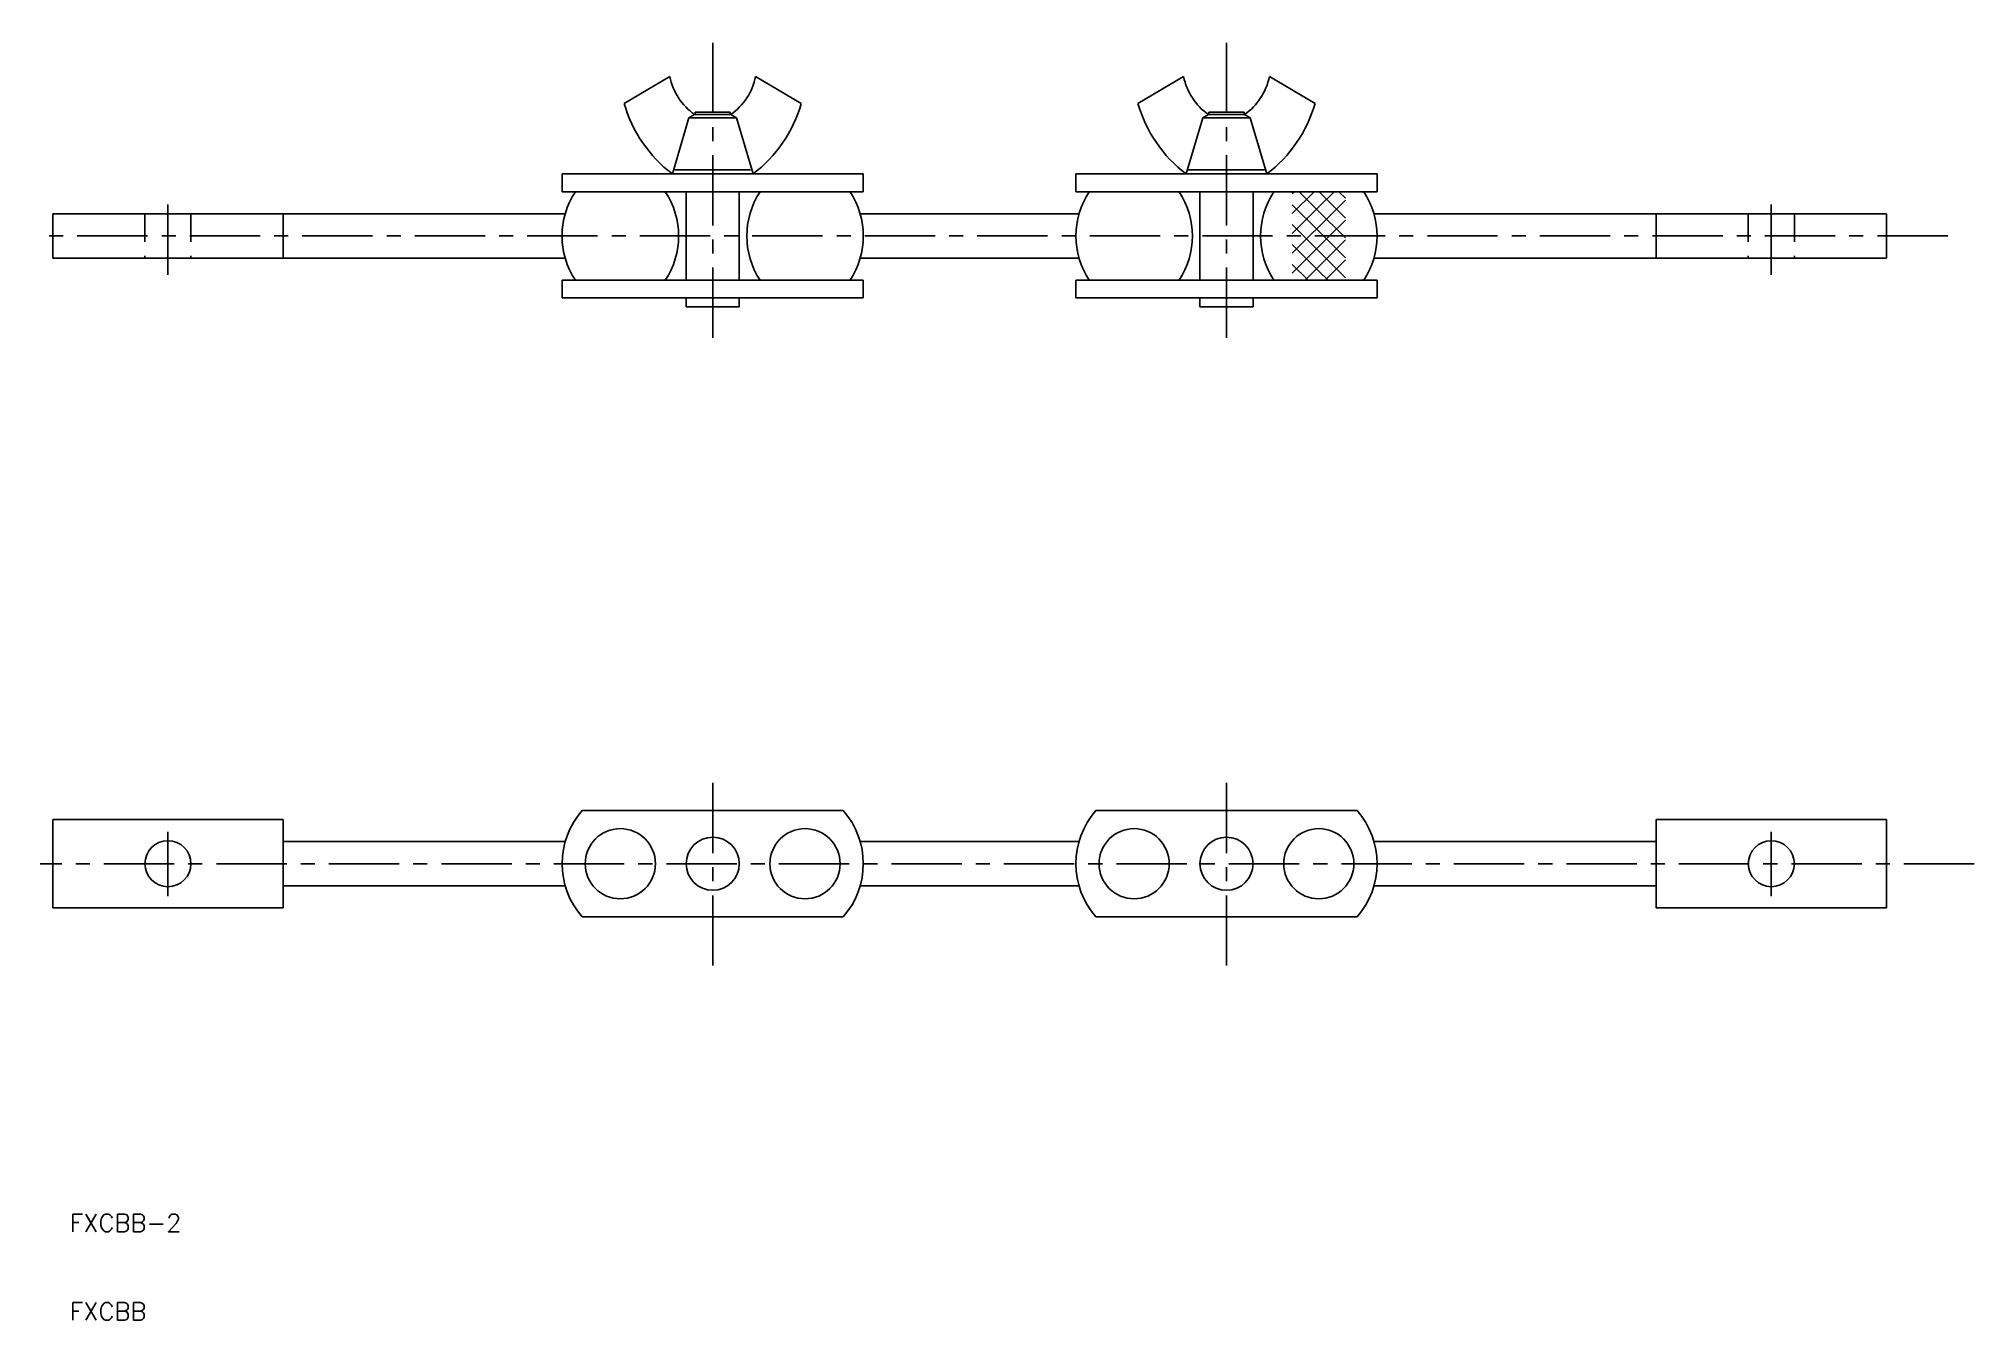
# Model space of a CAD drawing. Extents: x 112 to 331, y -32 to 112.
import ezdxf

# ---------------------------------------------------------------- set-up
doc = ezdxf.new("R2010")
doc.units = 0
doc.header["$LTSCALE"] = 0.25
doc.linetypes.add('CENTER', pattern=[50.8, 31.75, -6.35, 6.35, -6.35])
doc.linetypes.add('DASHED', pattern=[19.05, 12.7, -6.35])
doc.layers.get('0').update_dxf_attribs({"linetype": 'CONTINUOUS'})
doc.layers.add('CENTER', color=1, linetype='CENTER')
doc.styles.get("Standard").update_dxf_attribs({"font": 'txt.shx'})

msp = doc.modelspace()

# ---------------------------------------------------------------- linework, layer by layer
for p, q in [((183.25, 108.14), (178.09, 105.1)), ((192.93, 108.14), (198.09, 105.1)), ((241.25, 108.14), (236.09, 105.1)), ((250.93, 108.14), (256.09, 105.1)), ((185.41, 103.48), (183.54, 97.14)), ((186.05, 103.85), (185.41, 103.48)), ((185.41, 103.48), (190.77, 103.48)), ((186.05, 103.85), (190.13, 103.85)), ((186.11, 104.11), (190.07, 104.11)), ((186.11, 103.85), (186.11, 104.11)), ((190.07, 103.85), (190.07, 104.11)), ((190.13, 103.85), (190.77, 103.48)), ((190.77, 103.48), (192.64, 97.14)), ((243.41, 103.48), (241.54, 97.14)), ((244.05, 103.85), (243.41, 103.48)), ((243.41, 103.48), (248.77, 103.48)), ((244.05, 103.85), (248.13, 103.85)), ((244.11, 104.11), (248.07, 104.11)), ((244.11, 103.85), (244.11, 104.11)), ((248.07, 103.85), (248.07, 104.11)), ((248.13, 103.85), (248.77, 103.48)), ((248.77, 103.48), (250.64, 97.14)), ((171.09, 97.14), (205.09, 97.14)), ((171.09, 95.14), (171.09, 97.14)), ((183.81, 97.62), (192.37, 97.62)), ((205.09, 95.14), (205.09, 97.14)), ((229.09, 97.14), (263.09, 97.14)), ((229.09, 95.14), (229.09, 97.14)), ((241.81, 97.62), (250.37, 97.62)), ((263.09, 95.14), (263.09, 97.14)), ((171.09, 95.14), (205.09, 95.14)), ((185.09, 85.14), (185.09, 95.14)), ((191.09, 85.14), (191.09, 95.14)), ((229.09, 95.14), (263.09, 95.14)), ((243.09, 85.14), (243.09, 95.14)), ((249.09, 85.14), (249.09, 95.14)), ((113.59, 92.64), (171.44, 92.64)), ((113.59, 87.64), (113.59, 92.64)), ((139.59, 87.64), (139.59, 92.64)), ((204.74, 92.64), (229.44, 92.64)), ((262.74, 92.64), (320.59, 92.64)), ((294.59, 87.64), (294.59, 92.64)), ((320.59, 87.64), (320.59, 92.64)), ((113.59, 87.64), (171.44, 87.64)), ((204.74, 87.64), (229.44, 87.64)), ((262.74, 87.64), (320.59, 87.64)), ((171.09, 85.14), (205.09, 85.14)), ((171.09, 85.14), (171.09, 83.14)), ((171.09, 83.14), (205.09, 83.14)), ((185.09, 83.14), (185.09, 82.14)), ((191.09, 83.14), (191.09, 82.14)), ((205.09, 85.14), (205.09, 83.14)), ((229.09, 85.14), (263.09, 85.14)), ((229.09, 85.14), (229.09, 83.14)), ((229.09, 83.14), (263.09, 83.14)), ((243.09, 83.14), (243.09, 82.14)), ((249.09, 83.14), (249.09, 82.14)), ((263.09, 85.14), (263.09, 83.14)), ((185.09, 82.14), (188.09, 82.14)), ((191.09, 82.14), (188.09, 82.14)), ((243.09, 82.14), (246.09, 82.14)), ((249.09, 82.14), (246.09, 82.14)), ((113.59, 24.24), (113.59, 14.24)), ((139.59, 24.24), (113.59, 24.24)), ((113.59, 24.24), (113.59, 14.24)), ((139.59, 19.24), (139.59, 24.24)), ((173.35, 25.24), (202.83, 25.24)), ((231.35, 25.24), (260.83, 25.24)), ((294.59, 19.24), (294.59, 24.24)), ((294.59, 24.24), (320.59, 24.24)), ((320.59, 24.24), (320.59, 14.24)), ((139.59, 21.74), (171.44, 21.74)), ((204.74, 21.74), (229.44, 21.74)), ((262.74, 21.74), (294.59, 21.74)), ((139.59, 19.24), (139.59, 14.24)), ((294.59, 19.24), (294.59, 14.24)), ((139.59, 16.74), (171.44, 16.74)), ((204.74, 16.74), (229.44, 16.74)), ((262.74, 16.74), (294.59, 16.74)), ((139.59, 14.24), (113.59, 14.24)), ((173.35, 13.24), (202.83, 13.24)), ((231.35, 13.24), (260.83, 13.24)), ((294.59, 14.24), (320.59, 14.24))]:
    msp.add_line(p, q)
at = {"color": 3}
for p, q in [((253.51, 94.92), (253.74, 95.14)), ((253.51, 92.67), (255.98, 95.14)), ((256.51, 92.92), (254.29, 95.14)), ((256.51, 93.43), (258.23, 95.14)), ((256.51, 91.18), (259.51, 94.18)), ((259.51, 92.16), (256.54, 95.14)), ((259.51, 94.41), (258.78, 95.14)), ((256.51, 90.67), (253.51, 93.67)), ((253.51, 90.43), (256.51, 93.43)), ((259.29, 90.14), (256.51, 92.92)), ((257.72, 90.14), (259.51, 91.94)), ((254.8, 90.14), (253.51, 91.42)), ((253.51, 88.18), (255.47, 90.14)), ((256.51, 88.42), (254.8, 90.14)), ((255.47, 90.14), (256.51, 91.18)), ((257.05, 90.14), (256.51, 90.67)), ((256.51, 88.94), (257.72, 90.14)), ((256.51, 86.69), (259.51, 89.69)), ((259.51, 87.67), (257.05, 90.14)), ((259.51, 89.92), (259.29, 90.14)), ((256.51, 86.18), (253.51, 89.18)), ((253.51, 85.94), (256.51, 88.94)), ((259.51, 85.42), (256.51, 88.42)), ((257.21, 85.14), (259.51, 87.44)), ((255.31, 85.14), (253.51, 86.93)), ((254.96, 85.14), (256.51, 86.69)), ((257.56, 85.14), (256.51, 86.18)), ((259.45, 85.14), (259.51, 85.2))]:
    msp.add_line(p, q, dxfattribs=at)
at = {"color": 3, "linetype": 'DASHED'}
for p, q in [((123.99, 92.64), (123.99, 87.64)), ((129.19, 92.64), (129.19, 87.64)), ((304.99, 92.64), (304.99, 87.64)), ((310.19, 92.64), (310.19, 87.64))]:
    msp.add_line(p, q, dxfattribs=at)
for centre, radius in [((177.66, 19.24), 3.96), ((188.09, 19.24), 3), ((198.51, 19.24), 3.96), ((235.66, 19.24), 3.96), ((246.09, 19.24), 3), ((256.51, 19.24), 3.96), ((126.59, 19.24), 2.6), ((307.59, 19.24), 2.6)]:
    msp.add_circle(centre, radius)
for centre, radius, start, end in [((189.99, 109.48), 6.87, 191.2616, 235.0199), ((186.19, 109.48), 6.87, 304.9801, 348.7384), ((247.99, 109.48), 6.87, 191.2616, 235.0199), ((244.19, 109.48), 6.87, 304.9801, 348.7384), ((192.9, 109.39), 15.42, 196.1285, 232.61), ((183.28, 109.39), 15.42, 307.39, 343.8715), ((250.9, 109.39), 15.42, 196.1285, 232.61), ((241.28, 109.39), 15.42, 307.39, 343.8715), ((180.17, 90.14), 9.08, 146.6015, 213.3985), ((175.16, 90.14), 9.08, 326.6015, 33.3985), ((201.02, 90.14), 9.08, 146.6015, 213.3985), ((196.01, 90.14), 9.08, 326.6015, 33.3985), ((238.17, 90.14), 9.08, 146.6015, 213.3985), ((233.16, 90.14), 9.08, 326.6015, 33.3985), ((259.02, 90.14), 9.08, 146.6015, 213.3985), ((254.01, 90.14), 9.08, 326.6015, 33.3985), ((180.17, 19.24), 9.08, 138.6581, 221.3419), ((196.01, 19.24), 9.08, 318.6581, 41.3419), ((238.17, 19.24), 9.08, 138.6581, 221.3419), ((254.01, 19.24), 9.08, 318.6581, 41.3419)]:
    msp.add_arc(centre, radius, start, end)
at = {"layer": 'CENTER', "color": 1, "linetype": 'CENTER'}
for p, q in [((188.09, 78.63), (188.09, 112.42)), ((246.09, 78.63), (246.09, 112.42)), ((126.59, 85.76), (126.59, 94.26)), ((307.59, 85.76), (307.59, 94.26)), ((327.5, 90.14), (112.01, 90.14)), ((188.09, 7.73), (188.09, 29.4)), ((246.09, 7.73), (246.09, 29.4)), ((126.59, 15.56), (126.59, 22.83)), ((307.59, 15.56), (307.59, 22.83)), ((330.5, 19.24), (112.18, 19.24))]:
    msp.add_line(p, q, dxfattribs=at)

# ---------------------------------------------------------------- texts
for s, p in [('FXCBB-2', (115.51, -22.33)), ('FXCBB', (115.51, -32.33))]:
    msp.add_text(s, height=2).set_placement(p)

doc.saveas('drawing.dxf')
